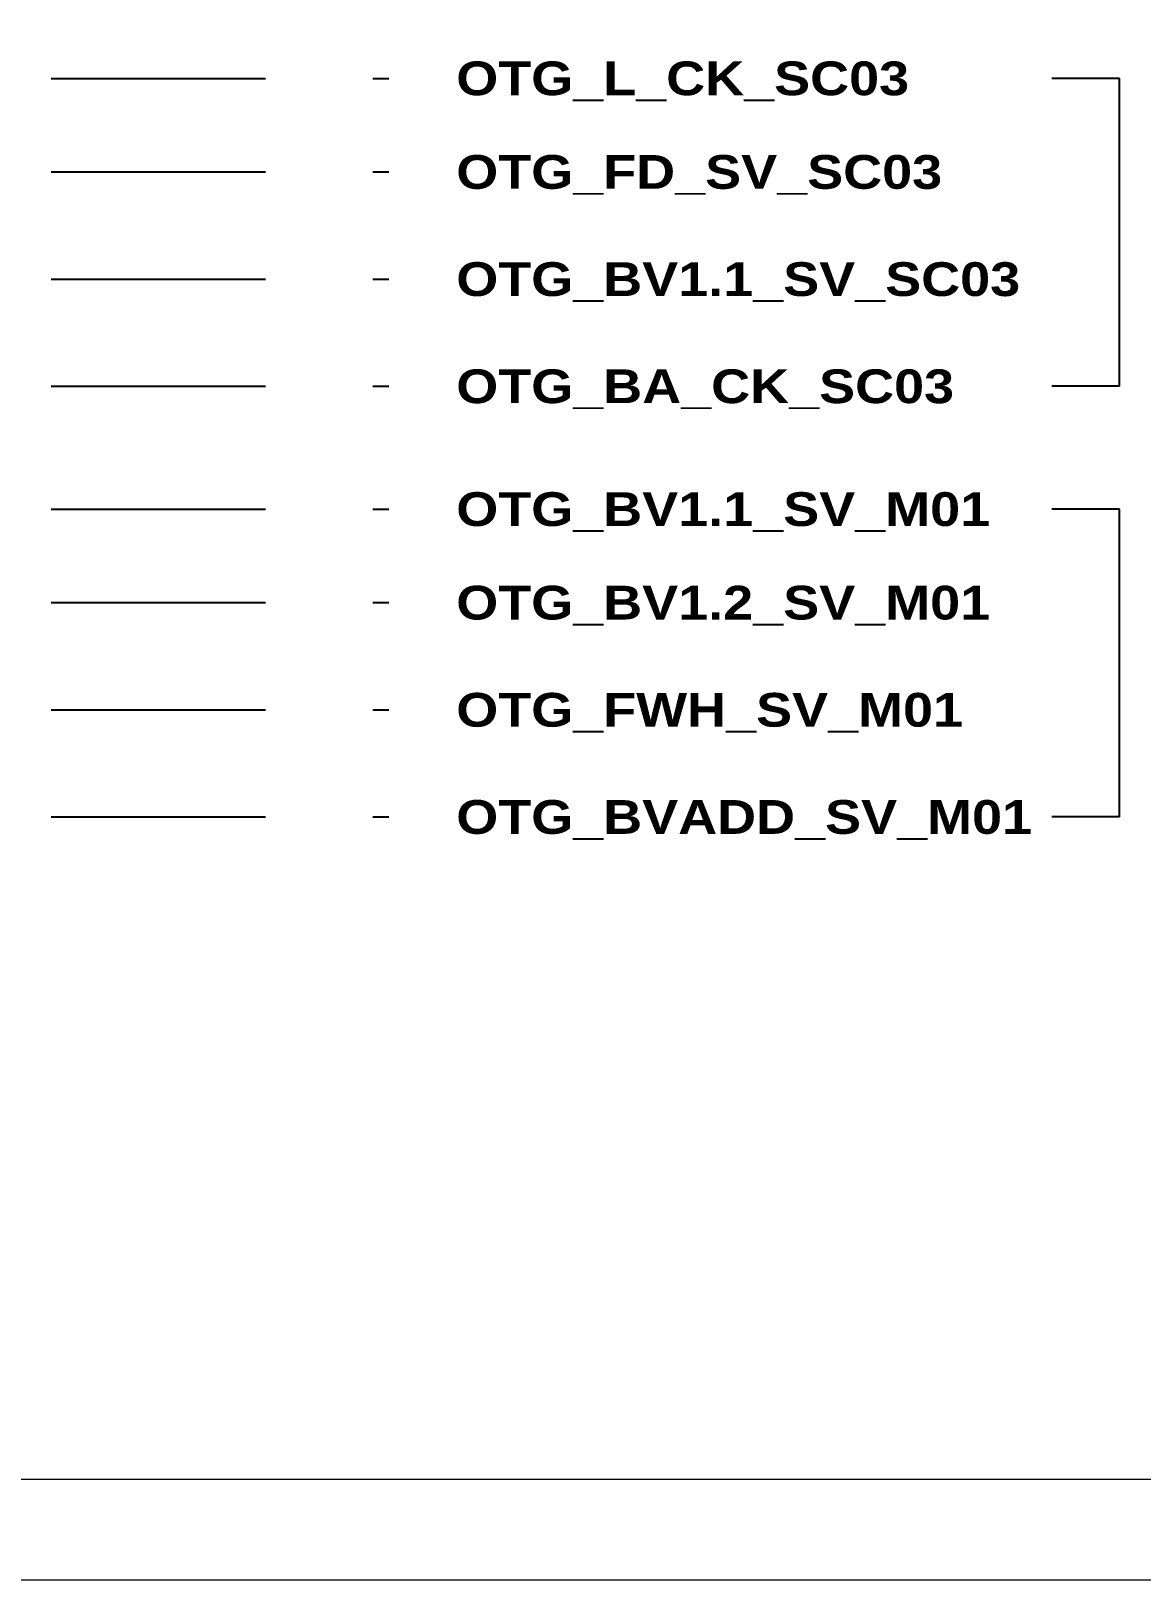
# Model space of a CAD drawing. Header units: centimetres. Extents: x -6233 to 67854, y 107 to 55669.
# Drawn here: x 41312 to 42957, y 30948 to 33241 of the extents above; entities that cross this region are included whole.
import ezdxf
from ezdxf.enums import TextEntityAlignment as Align

# ---------------------------------------------------------------- set-up
doc = ezdxf.new("R2010")
doc.units = ezdxf.units.CM
doc.header["$LTSCALE"] = 25.4
doc.linetypes.add('HIDDEN', pattern=[0.375, 0.25, -0.125])
doc.layers.add('Etiket-Line-L', color=7, linetype='Continuous')
doc.layers.add('EtIket-Line-S', color=2, linetype='Continuous')
doc.styles.add('Bold', font='ariblk.ttf', dxfattribs={"height": 25.4})

# ---------------------------------------------------------------- blocks, each defined once
blk = doc.blocks.new('x5 Out Line')
at = {"lineweight": 15}
blk.add_lwpolyline([(395.8, 9.65), (395.8, 277.06), (9.65, 277.06), (9.65, 9.65)], close=True, dxfattribs=at)
at = {"layer": 'EtIket-Line-S', "lineweight": 9, "ltscale": 0.5}
blk.add_lwpolyline([(0, 0), (405.45, 0), (405.45, 286.71), (0, 286.71)], close=True, dxfattribs=at)

msp = doc.modelspace()

# ---------------------------------------------------------------- linework, layer by layer
at = {"color": 146, "linetype": 'HIDDEN', "ltscale": 50, "true_color": 0x105689}
for p, q in [((41342.2, 33171.3), (41842.2, 33171.3)), ((41342.2, 33032.7), (41842.2, 33032.7)), ((41342.2, 32874), (41842.2, 32874)), ((41342.2, 32715.3), (41842.2, 32715.3)), ((41342.2, 32533.4), (41842.2, 32533.4)), ((41342.2, 32394.9), (41842.2, 32394.9)), ((41342.2, 32236.2), (41842.2, 32236.2)), ((41342.2, 32077.5), (41842.2, 32077.5))]:
    msp.add_line(p, q, dxfattribs=at)
at = {"color": 146, "ltscale": 50, "true_color": 0x105689}
for p, q in [((42924.5, 33171.3), (42824.5, 33171.3)), ((42924.5, 32715.3), (42924.5, 33171.3)), ((42924.5, 32715.3), (42824.5, 32715.3)), ((42924.5, 32533.4), (42824.5, 32533.4)), ((42924.5, 32077.5), (42924.5, 32533.4)), ((42924.5, 32077.5), (42824.5, 32077.5))]:
    msp.add_line(p, q, dxfattribs=at)

# ---------------------------------------------------------------- block references
at = {"layer": 'Etiket-Line-L', "lineweight": 0, "xscale": 15.48351216233742, "yscale": 15.48351216233742, "zscale": 15.48351216233742}
msp.add_blockref('x5 Out Line', (38240.2, 30947.6), dxfattribs=at)

# ---------------------------------------------------------------- texts
at = {"ltscale": 500, "style": 'Bold'}
for s, p in [('OTG_L_CK_SC03', (41942.2, 33171.3)), ('OTG_FD_SV_SC03', (41942.2, 33032.7)), ('OTG_BV1.1_SV_SC03', (41942.2, 32874)), ('OTG_BA_CK_SC03', (41942.2, 32715.3)), ('OTG_BV1.1_SV_M01', (41942.2, 32533.4)), ('OTG_BV1.2_SV_M01', (41942.2, 32394.9)), ('OTG_FWH_SV_M01', (41942.2, 32236.2)), ('OTG_BVADD_SV_M01', (41942.2, 32077.5))]:
    msp.add_text(s, height=50, dxfattribs=at).set_placement(p, align=Align.MIDDLE_LEFT)

doc.saveas('drawing.dxf')
